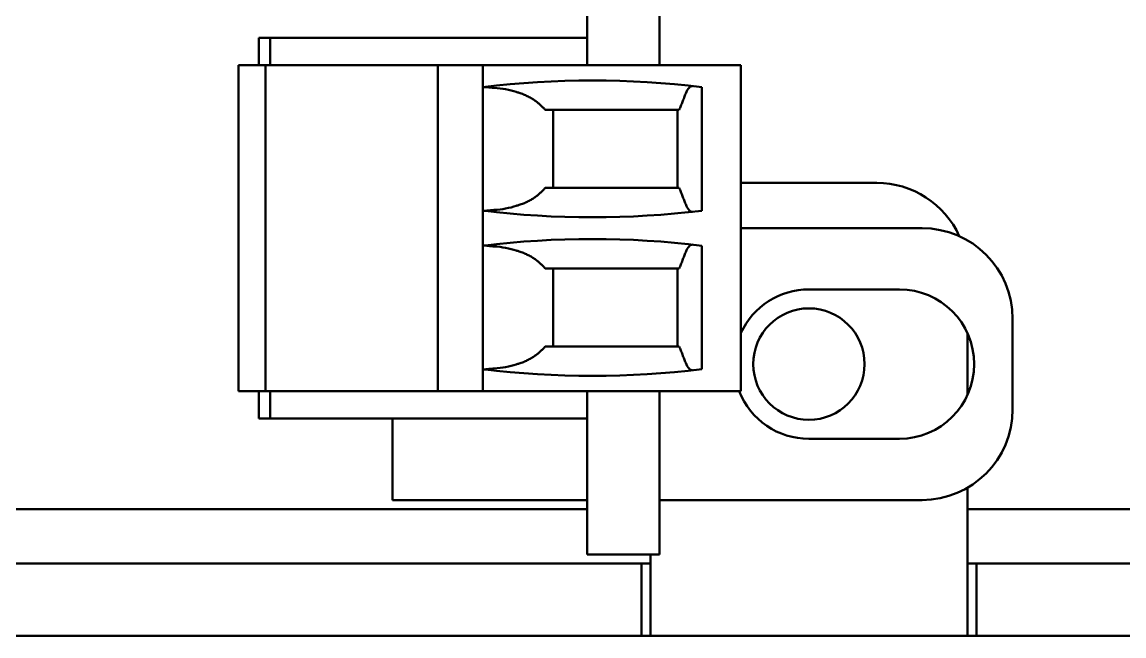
# Model space of a CAD drawing. Header units: millimetres. Extents: x 3137 to 5094, y 789 to 1822.
# Drawn here: x 3456.06 to 3480.4, y 1520.21 to 1533.76 of the extents above; entities that cross this region are included whole.
import ezdxf

# ---------------------------------------------------------------- set-up
doc = ezdxf.new("R2010")
doc.units = ezdxf.units.MM
doc.header["$LTSCALE"] = 1.8
doc.layers.add('외형선(ISO)', color=7, linetype='Continuous', lineweight=50)

msp = doc.modelspace()

# ---------------------------------------------------------------- linework, layer by layer
at = {"layer": '외형선(ISO)'}
for p, q in [((3470.142, 1612.011), (3470.142, 1532.811)), ((3468.542, 1533.411), (3468.542, 1556.998)), ((3461.292, 1532.811), (3461.292, 1533.411)), ((3461.292, 1533.411), (3461.542, 1533.411)), ((3461.542, 1532.811), (3461.542, 1533.411)), ((3461.542, 1533.411), (3461.642, 1533.411)), ((3468.542, 1533.411), (3461.642, 1533.411)), ((3468.542, 1533.411), (3468.542, 1532.811)), ((3460.842, 1532.811), (3461.142, 1532.811)), ((3460.842, 1525.611), (3460.842, 1532.811)), ((3461.142, 1532.811), (3461.442, 1532.811)), ((3461.442, 1525.611), (3461.442, 1532.811)), ((3461.442, 1532.811), (3465.242, 1532.811)), ((3465.242, 1532.811), (3465.742, 1532.811)), ((3465.242, 1525.611), (3465.242, 1532.811)), ((3465.742, 1532.811), (3465.942, 1532.811)), ((3465.942, 1532.811), (3466.242, 1532.811)), ((3466.242, 1532.811), (3471.942, 1532.811)), ((3466.242, 1532.811), (3466.242, 1525.611)), ((3471.942, 1532.811), (3471.942, 1525.611)), ((3471.077, 1532.324), (3471.077, 1529.597)), ((3467.792, 1530.101), (3467.792, 1531.821)), ((3470.542, 1530.101), (3470.542, 1531.821)), ((3471.942, 1530.211), (3474.942, 1530.211)), ((3471.942, 1529.211), (3475.942, 1529.211)), ((3471.077, 1528.824), (3471.077, 1526.097)), ((3467.792, 1526.601), (3467.792, 1528.321)), ((3470.542, 1526.601), (3470.542, 1528.321)), ((3473.442, 1527.861), (3475.442, 1527.861)), ((3477.942, 1525.211), (3477.942, 1527.211)), ((3476.942, 1526.898), (3476.942, 1525.523)), ((3460.842, 1525.611), (3461.142, 1525.611)), ((3461.142, 1525.611), (3461.442, 1525.611)), ((3461.292, 1525.011), (3461.292, 1525.611)), ((3461.442, 1525.611), (3465.242, 1525.611)), ((3461.542, 1525.011), (3461.542, 1525.611)), ((3465.242, 1525.611), (3465.742, 1525.611)), ((3465.742, 1525.611), (3465.942, 1525.611)), ((3465.942, 1525.611), (3466.242, 1525.611)), ((3466.242, 1525.611), (3471.942, 1525.611)), ((3468.542, 1525.611), (3468.542, 1525.011)), ((3470.142, 1525.611), (3470.142, 1522.011)), ((3461.292, 1525.011), (3461.542, 1525.011)), ((3461.542, 1525.011), (3461.642, 1525.011)), ((3461.642, 1525.011), (3468.542, 1525.011)), ((3464.242, 1525.011), (3464.242, 1523.211)), ((3468.542, 1522.011), (3468.542, 1525.011)), ((3475.442, 1524.561), (3473.442, 1524.561)), ((3476.942, 1523.479), (3476.942, 1521.211)), ((3453.342, 1523.011), (3468.542, 1523.011)), ((3465.142, 1523.211), (3464.242, 1523.211)), ((3465.142, 1523.211), (3468.542, 1523.211)), ((3470.142, 1523.211), (3475.942, 1523.211)), ((3476.942, 1523.011), (3490.542, 1523.011)), ((3469.742, 1521.811), (3453.542, 1521.811)), ((3470.142, 1522.011), (3468.542, 1522.011)), ((3469.742, 1521.211), (3469.742, 1521.811)), ((3469.742, 1521.811), (3469.942, 1521.811)), ((3469.942, 1522.011), (3469.942, 1521.211)), ((3476.942, 1521.811), (3477.142, 1521.811)), ((3477.142, 1521.811), (3477.142, 1521.211)), ((3493.342, 1521.811), (3477.142, 1521.811)), ((3469.742, 1521.211), (3469.742, 1520.211)), ((3469.942, 1520.211), (3469.942, 1521.211)), ((3476.942, 1521.211), (3476.942, 1520.211)), ((3477.142, 1520.211), (3477.142, 1521.211)), ((3453.542, 1520.211), (3469.742, 1520.211)), ((3469.942, 1520.211), (3469.742, 1520.211)), ((3469.942, 1520.211), (3476.942, 1520.211)), ((3477.142, 1520.211), (3476.942, 1520.211)), ((3477.142, 1520.211), (3493.342, 1520.211))]:
    msp.add_line(p, q, dxfattribs=at)
msp.add_circle((3473.442, 1526.211), 1.23, dxfattribs=at)
for centre, radius, start, end in [((3468.662, 1512.471), 20, 83.062, 96.9498), ((3474.942, 1528.211), 2, 24.2952, 90), ((3468.662, 1549.451), 20, 263.0502, 276.938), ((3475.942, 1527.211), 2, 0, 90), ((3468.662, 1508.971), 20, 83.062, 96.9498), ((3473.442, 1526.211), 1.65, 90, 155.38), ((3475.442, 1526.211), 1.65, 270, 90), ((3468.662, 1545.951), 20, 263.0502, 276.938), ((3473.442, 1526.211), 1.65, 201.3237, 270), ((3475.942, 1525.211), 2, 270, 0)]:
    msp.add_arc(centre, radius, start, end, dxfattribs=at)
for centre, major_axis, ratio, start_param, end_param in [((3466.081, 1531.199), (-1.662, -0.285), 0.648616, 4.035739, 4.353534), ((3470.874, 1531.341), (-0.008, 1.007), 0.265469, 6.251531, 6.862917), ((3459.413, 1512.471), (-22.877, 0), 0.914642, 4.372426, 4.375396), ((3466.081, 1530.722), (-1.662, 0.285), 0.648616, 1.929651, 2.247447), ((3459.413, 1549.451), (-22.877, 0), 0.914642, 1.907789, 1.910759), ((3470.874, 1530.58), (-0.008, -1.007), 0.265469, 5.703454, 6.31484), ((3470.874, 1527.841), (-0.008, 1.007), 0.265469, 6.251531, 6.862917), ((3466.081, 1527.699), (-1.662, -0.285), 0.648616, 4.035739, 4.353534), ((3459.413, 1508.971), (-22.877, 0), 0.914642, 4.372426, 4.375396), ((3466.081, 1527.222), (-1.662, 0.285), 0.648616, 1.929651, 2.247447), ((3459.413, 1545.951), (-22.877, 0), 0.914642, 1.907789, 1.910759), ((3470.874, 1527.08), (-0.008, -1.007), 0.265469, 5.703454, 6.31484)]:
    msp.add_ellipse(centre, major_axis=major_axis, ratio=ratio, start_param=start_param, end_param=end_param, dxfattribs=at)
for points, knots in [([(3466.492, 1532.308), (3466.478, 1532.309), (3466.464, 1532.31), (3466.451, 1532.312), (3466.445, 1532.312), (3466.439, 1532.313), (3466.432, 1532.313), (3466.426, 1532.314), (3466.42, 1532.314), (3466.414, 1532.315), (3466.402, 1532.316), (3466.391, 1532.317), (3466.38, 1532.319), (3466.369, 1532.32), (3466.358, 1532.321), (3466.348, 1532.322), (3466.339, 1532.323), (3466.329, 1532.324), (3466.321, 1532.325), (3466.316, 1532.325), (3466.312, 1532.325), (3466.308, 1532.326), (3466.304, 1532.326), (3466.301, 1532.326), (3466.297, 1532.326), (3466.29, 1532.327), (3466.283, 1532.327), (3466.277, 1532.327), (3466.271, 1532.327), (3466.266, 1532.327), (3466.262, 1532.326)], [0.125716, 0.125716, 0.125716, 0.125716, 0.1735105, 0.1735105, 0.1735105, 0.1972868, 0.1972868, 0.1972868, 0.2211022, 0.2211022, 0.2211022, 0.2689459, 0.2689459, 0.2689459, 0.3168849, 0.3168849, 0.3168849, 0.3646899, 0.3646899, 0.3646899, 0.3884782, 0.3884782, 0.3884782, 0.4122764, 0.4122764, 0.4122764, 0.46011, 0.46011, 0.46011, 0.5080516, 0.5080516, 0.5080516, 0.5080516]), ([(3467.042, 1532.197), (3467.074, 1532.187), (3467.105, 1532.176), (3467.135, 1532.164), (3467.165, 1532.152), (3467.194, 1532.139), (3467.222, 1532.125), (3467.251, 1532.112), (3467.278, 1532.097), (3467.304, 1532.083), (3467.317, 1532.075), (3467.329, 1532.068), (3467.342, 1532.06), (3467.354, 1532.052), (3467.366, 1532.044), (3467.378, 1532.036), (3467.402, 1532.02), (3467.425, 1532.004), (3467.447, 1531.986), (3467.469, 1531.969), (3467.489, 1531.952), (3467.509, 1531.934), (3467.529, 1531.916), (3467.548, 1531.897), (3467.565, 1531.878), (3467.583, 1531.859), (3467.599, 1531.84), (3467.615, 1531.821)], [0.1451984, 0.1451984, 0.1451984, 0.1451984, 0.2603351, 0.2603351, 0.2603351, 0.3755929, 0.3755929, 0.3755929, 0.4905301, 0.4905301, 0.4905301, 0.5477255, 0.5477255, 0.5477255, 0.6048945, 0.6048945, 0.6048945, 0.7195328, 0.7195328, 0.7195328, 0.8344442, 0.8344442, 0.8344442, 0.9494087, 0.9494087, 0.9494087, 1.0641462, 1.0641462, 1.0641462, 1.0641462]), ([(3470.721, 1532.182), (3470.709, 1532.152), (3470.697, 1532.122), (3470.685, 1532.092), (3470.673, 1532.062), (3470.661, 1532.032), (3470.649, 1532.002), (3470.638, 1531.971), (3470.626, 1531.941), (3470.614, 1531.911), (3470.602, 1531.881), (3470.59, 1531.851), (3470.578, 1531.821)], [27.3487746, 27.3487746, 27.3487746, 27.3487746, 27.5141397, 27.5141397, 27.5141397, 27.6795053, 27.6795053, 27.6795053, 27.8448716, 27.8448716, 27.8448716, 28.0102384, 28.0102384, 28.0102384, 28.0102384]), ([(3467.615, 1530.101), (3467.599, 1530.081), (3467.583, 1530.062), (3467.565, 1530.043), (3467.548, 1530.024), (3467.529, 1530.006), (3467.509, 1529.988), (3467.489, 1529.97), (3467.469, 1529.952), (3467.447, 1529.935), (3467.425, 1529.918), (3467.402, 1529.901), (3467.378, 1529.885), (3467.366, 1529.877), (3467.354, 1529.869), (3467.342, 1529.861), (3467.329, 1529.854), (3467.317, 1529.846), (3467.304, 1529.839), (3467.278, 1529.824), (3467.251, 1529.81), (3467.222, 1529.796), (3467.194, 1529.782), (3467.165, 1529.77), (3467.135, 1529.757), (3467.105, 1529.745), (3467.074, 1529.734), (3467.042, 1529.724)], [0.5896293, 0.5896293, 0.5896293, 0.5896293, 0.7043669, 0.7043669, 0.7043669, 0.8193314, 0.8193314, 0.8193314, 0.9342428, 0.9342428, 0.9342428, 1.048881, 1.048881, 1.048881, 1.1060499, 1.1060499, 1.1060499, 1.1632454, 1.1632454, 1.1632454, 1.2781827, 1.2781827, 1.2781827, 1.3934405, 1.3934405, 1.3934405, 1.5085772, 1.5085772, 1.5085772, 1.5085772]), ([(3470.578, 1530.101), (3470.59, 1530.07), (3470.602, 1530.04), (3470.614, 1530.01), (3470.626, 1529.98), (3470.638, 1529.95), (3470.649, 1529.92), (3470.661, 1529.889), (3470.673, 1529.859), (3470.685, 1529.829), (3470.697, 1529.799), (3470.709, 1529.769), (3470.721, 1529.739)], [11.3358505, 11.3358505, 11.3358505, 11.3358505, 11.5012174, 11.5012174, 11.5012174, 11.6665836, 11.6665836, 11.6665836, 11.8319493, 11.8319493, 11.8319493, 11.9973143, 11.9973143, 11.9973143, 11.9973143]), ([(3466.262, 1529.595), (3466.266, 1529.595), (3466.271, 1529.594), (3466.277, 1529.594), (3466.283, 1529.594), (3466.29, 1529.594), (3466.297, 1529.595), (3466.301, 1529.595), (3466.304, 1529.595), (3466.308, 1529.596), (3466.312, 1529.596), (3466.316, 1529.596), (3466.321, 1529.597), (3466.329, 1529.597), (3466.339, 1529.598), (3466.348, 1529.599), (3466.358, 1529.6), (3466.369, 1529.601), (3466.38, 1529.603), (3466.391, 1529.604), (3466.402, 1529.605), (3466.414, 1529.606), (3466.42, 1529.607), (3466.426, 1529.607), (3466.432, 1529.608), (3466.439, 1529.609), (3466.445, 1529.609), (3466.451, 1529.61), (3466.464, 1529.611), (3466.478, 1529.612), (3466.492, 1529.613)], [0.0672172, 0.0672172, 0.0672172, 0.0672172, 0.1151588, 0.1151588, 0.1151588, 0.1629924, 0.1629924, 0.1629924, 0.1867906, 0.1867906, 0.1867906, 0.2105789, 0.2105789, 0.2105789, 0.2583839, 0.2583839, 0.2583839, 0.3063229, 0.3063229, 0.3063229, 0.3541665, 0.3541665, 0.3541665, 0.377982, 0.377982, 0.377982, 0.4017583, 0.4017583, 0.4017583, 0.4495528, 0.4495528, 0.4495528, 0.4495528]), ([(3466.492, 1528.808), (3466.478, 1528.809), (3466.464, 1528.81), (3466.451, 1528.812), (3466.445, 1528.812), (3466.439, 1528.813), (3466.432, 1528.813), (3466.426, 1528.814), (3466.42, 1528.814), (3466.414, 1528.815), (3466.402, 1528.816), (3466.391, 1528.817), (3466.38, 1528.819), (3466.369, 1528.82), (3466.358, 1528.821), (3466.348, 1528.822), (3466.339, 1528.823), (3466.329, 1528.824), (3466.321, 1528.825), (3466.316, 1528.825), (3466.312, 1528.825), (3466.308, 1528.826), (3466.304, 1528.826), (3466.301, 1528.826), (3466.297, 1528.826), (3466.29, 1528.827), (3466.283, 1528.827), (3466.277, 1528.827), (3466.271, 1528.827), (3466.266, 1528.827), (3466.262, 1528.826)], [0.125716, 0.125716, 0.125716, 0.125716, 0.1735105, 0.1735105, 0.1735105, 0.1972868, 0.1972868, 0.1972868, 0.2211022, 0.2211022, 0.2211022, 0.2689459, 0.2689459, 0.2689459, 0.3168849, 0.3168849, 0.3168849, 0.3646899, 0.3646899, 0.3646899, 0.3884782, 0.3884782, 0.3884782, 0.4122764, 0.4122764, 0.4122764, 0.46011, 0.46011, 0.46011, 0.5080516, 0.5080516, 0.5080516, 0.5080516]), ([(3467.042, 1528.697), (3467.074, 1528.687), (3467.105, 1528.676), (3467.135, 1528.664), (3467.165, 1528.652), (3467.194, 1528.639), (3467.222, 1528.625), (3467.251, 1528.612), (3467.278, 1528.597), (3467.304, 1528.583), (3467.317, 1528.575), (3467.329, 1528.568), (3467.342, 1528.56), (3467.354, 1528.552), (3467.366, 1528.544), (3467.378, 1528.536), (3467.402, 1528.52), (3467.425, 1528.504), (3467.447, 1528.486), (3467.469, 1528.469), (3467.489, 1528.452), (3467.509, 1528.434), (3467.529, 1528.416), (3467.548, 1528.397), (3467.565, 1528.378), (3467.583, 1528.359), (3467.599, 1528.34), (3467.615, 1528.321)], [0.1451984, 0.1451984, 0.1451984, 0.1451984, 0.2603351, 0.2603351, 0.2603351, 0.3755929, 0.3755929, 0.3755929, 0.4905301, 0.4905301, 0.4905301, 0.5477255, 0.5477255, 0.5477255, 0.6048945, 0.6048945, 0.6048945, 0.7195328, 0.7195328, 0.7195328, 0.8344442, 0.8344442, 0.8344442, 0.9494087, 0.9494087, 0.9494087, 1.0641462, 1.0641462, 1.0641462, 1.0641462]), ([(3470.721, 1528.682), (3470.709, 1528.652), (3470.697, 1528.622), (3470.685, 1528.592), (3470.673, 1528.562), (3470.661, 1528.532), (3470.649, 1528.502), (3470.638, 1528.471), (3470.626, 1528.441), (3470.614, 1528.411), (3470.602, 1528.381), (3470.59, 1528.351), (3470.578, 1528.321)], [27.3487746, 27.3487746, 27.3487746, 27.3487746, 27.5141397, 27.5141397, 27.5141397, 27.6795053, 27.6795053, 27.6795053, 27.8448716, 27.8448716, 27.8448716, 28.0102384, 28.0102384, 28.0102384, 28.0102384]), ([(3467.615, 1526.601), (3467.599, 1526.581), (3467.583, 1526.562), (3467.565, 1526.543), (3467.548, 1526.524), (3467.529, 1526.506), (3467.509, 1526.488), (3467.489, 1526.47), (3467.469, 1526.452), (3467.447, 1526.435), (3467.425, 1526.418), (3467.402, 1526.401), (3467.378, 1526.385), (3467.366, 1526.377), (3467.354, 1526.369), (3467.342, 1526.361), (3467.329, 1526.354), (3467.317, 1526.346), (3467.304, 1526.339), (3467.278, 1526.324), (3467.251, 1526.31), (3467.222, 1526.296), (3467.194, 1526.282), (3467.165, 1526.27), (3467.135, 1526.257), (3467.105, 1526.245), (3467.074, 1526.234), (3467.042, 1526.224)], [0.5896293, 0.5896293, 0.5896293, 0.5896293, 0.7043669, 0.7043669, 0.7043669, 0.8193314, 0.8193314, 0.8193314, 0.9342428, 0.9342428, 0.9342428, 1.048881, 1.048881, 1.048881, 1.1060499, 1.1060499, 1.1060499, 1.1632454, 1.1632454, 1.1632454, 1.2781827, 1.2781827, 1.2781827, 1.3934405, 1.3934405, 1.3934405, 1.5085772, 1.5085772, 1.5085772, 1.5085772]), ([(3470.578, 1526.601), (3470.59, 1526.57), (3470.602, 1526.54), (3470.614, 1526.51), (3470.626, 1526.48), (3470.638, 1526.45), (3470.649, 1526.42), (3470.661, 1526.389), (3470.673, 1526.359), (3470.685, 1526.329), (3470.697, 1526.299), (3470.709, 1526.269), (3470.721, 1526.239)], [11.3358505, 11.3358505, 11.3358505, 11.3358505, 11.5012174, 11.5012174, 11.5012174, 11.6665836, 11.6665836, 11.6665836, 11.8319493, 11.8319493, 11.8319493, 11.9973143, 11.9973143, 11.9973143, 11.9973143]), ([(3466.262, 1526.095), (3466.266, 1526.095), (3466.271, 1526.094), (3466.277, 1526.094), (3466.283, 1526.094), (3466.29, 1526.094), (3466.297, 1526.095), (3466.301, 1526.095), (3466.304, 1526.095), (3466.308, 1526.096), (3466.312, 1526.096), (3466.316, 1526.096), (3466.321, 1526.097), (3466.329, 1526.097), (3466.339, 1526.098), (3466.348, 1526.099), (3466.358, 1526.1), (3466.369, 1526.101), (3466.38, 1526.103), (3466.391, 1526.104), (3466.402, 1526.105), (3466.414, 1526.106), (3466.42, 1526.107), (3466.426, 1526.107), (3466.432, 1526.108), (3466.439, 1526.109), (3466.445, 1526.109), (3466.451, 1526.11), (3466.464, 1526.111), (3466.478, 1526.112), (3466.492, 1526.113)], [0.0672172, 0.0672172, 0.0672172, 0.0672172, 0.1151588, 0.1151588, 0.1151588, 0.1629924, 0.1629924, 0.1629924, 0.1867906, 0.1867906, 0.1867906, 0.2105789, 0.2105789, 0.2105789, 0.2583839, 0.2583839, 0.2583839, 0.3063229, 0.3063229, 0.3063229, 0.3541665, 0.3541665, 0.3541665, 0.377982, 0.377982, 0.377982, 0.4017583, 0.4017583, 0.4017583, 0.4495528, 0.4495528, 0.4495528, 0.4495528])]:
    msp.add_open_spline(points, degree=3, knots=knots, dxfattribs=at)
for points, weights in [([(3470.578, 1531.821), (3469.094, 1531.821), (3467.615, 1531.821)], [1.02770253116, 1.0315913874, 1.02946340223]), ([(3470.578, 1530.101), (3469.094, 1530.101), (3467.615, 1530.101)], [1.02770253116, 1.0315913874, 1.02946340223]), ([(3470.578, 1528.321), (3469.094, 1528.321), (3467.615, 1528.321)], [1.02770253116, 1.0315913874, 1.02946340223]), ([(3467.615, 1526.601), (3469.094, 1526.601), (3470.578, 1526.601)], [1.02946340223, 1.0315913874, 1.02770253116])]:
    msp.add_rational_spline(points, weights, degree=2, dxfattribs=at)

doc.saveas('drawing.dxf')
